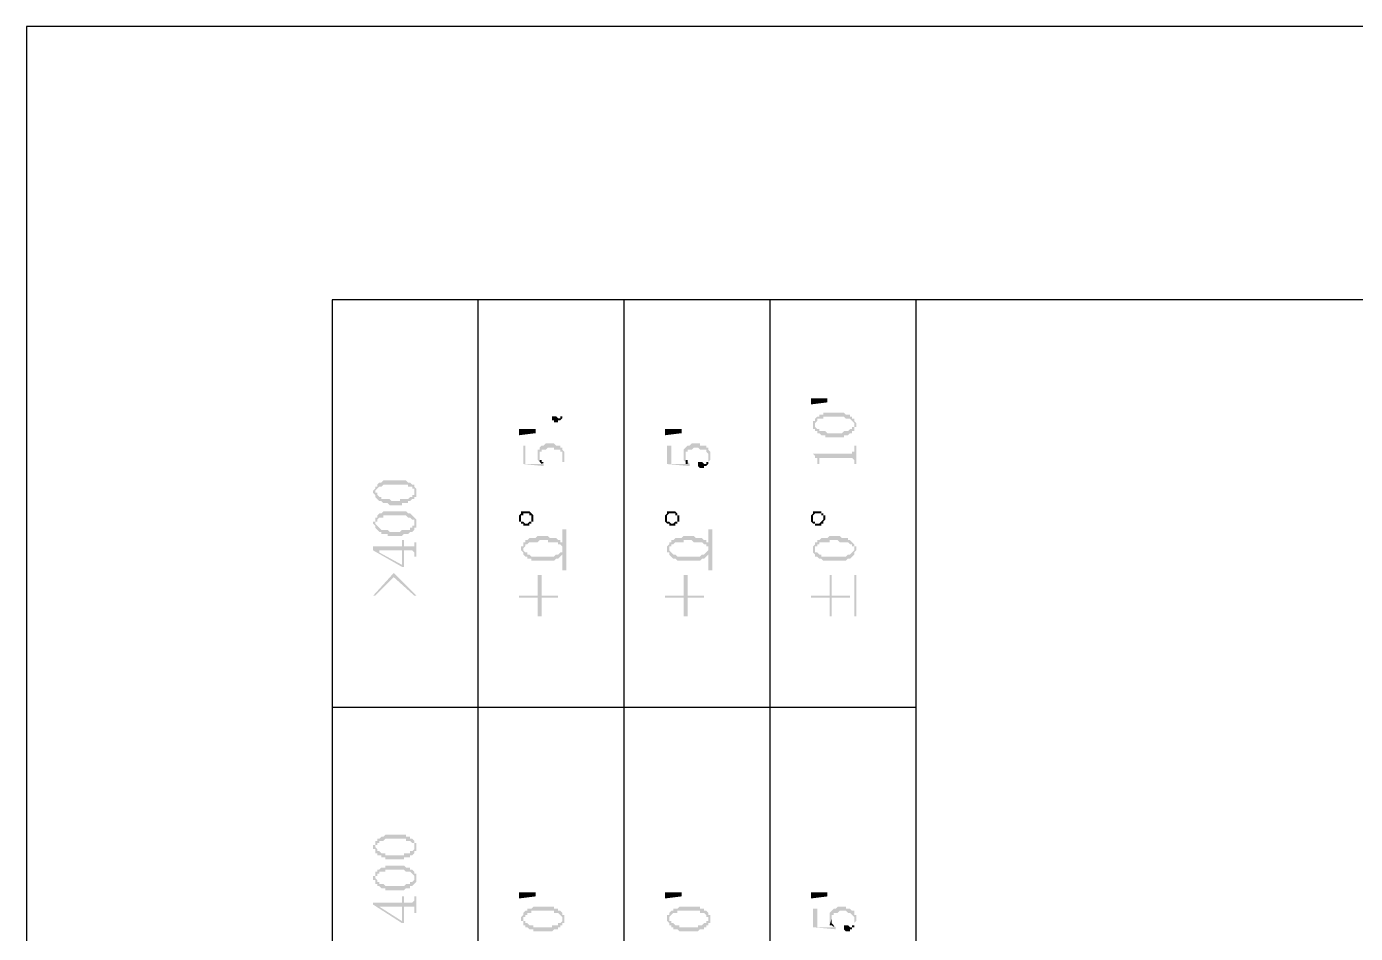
# Model space of a CAD drawing. Header units: millimetres. Extents: x 1448 to 2566, y 1057 to 1416.
# Drawn here: x 2146.13 to 2175.3, y 1395.66 to 1415.56 of the extents above; entities that cross this region are included whole.
import ezdxf

# ---------------------------------------------------------------- set-up
doc = ezdxf.new("R2010")
doc.units = ezdxf.units.MM

msp = doc.modelspace()

# ---------------------------------------------------------------- hatches: boundary and pattern name
at = {"transparency": 33554559}
for points in [[(2163.35026, 1407.40445), (2163.71132, 1407.40445), (2163.71132, 1407.31419), (2163.35026, 1407.26906)], [(2157.66361, 1406.96375), (2157.66361, 1406.91862), (2157.70874, 1406.91862), (2157.70874, 1406.87349), (2157.799, 1406.87349), (2157.799, 1406.91862), (2157.84414, 1406.91862), (2157.88927, 1406.96375), (2157.88927, 1407.14428), (2157.88927, 1407.05402), (2157.88927, 1407.00888), (2157.84414, 1407.00888), (2157.84414, 1406.96375), (2157.799, 1406.96375), (2157.75387, 1407.00888), (2157.66361, 1407.00888)], [(2163.39539, 1406.81773), (2163.39539, 1406.7726), (2163.39539, 1406.72747), (2163.44053, 1406.72747), (2163.44053, 1406.68234), (2163.44053, 1406.81773), (2163.44053, 1406.86287), (2163.44053, 1406.86287), (2163.48566, 1406.908), (2163.48566, 1406.95313), (2163.62105, 1406.95313), (2163.62105, 1406.99826), (2164.07238, 1406.99826), (2164.11751, 1406.95313), (2164.20777, 1406.95313), (2164.2529, 1406.908), (2164.2529, 1406.908), (2164.29804, 1406.86287), (2164.29804, 1406.81773), (2164.29804, 1406.95313), (2164.2529, 1406.95313), (2164.2529, 1406.99826), (2164.20777, 1406.99826), (2164.20777, 1407.04339), (2164.11751, 1407.04339), (2164.07238, 1407.08853), (2163.62105, 1407.08853), (2163.62105, 1407.04339), (2163.53079, 1407.04339), (2163.53079, 1406.99826), (2163.48566, 1406.99826), (2163.44053, 1406.95313), (2163.44053, 1406.908), (2163.39539, 1406.908), (2163.39539, 1406.86287), (2163.39539, 1406.86287)], [(2163.44053, 1406.68234), (2163.48566, 1406.68234), (2163.48566, 1406.63721), (2163.53079, 1406.63721), (2163.57592, 1406.59207), (2163.66619, 1406.59207), (2163.66619, 1406.54694), (2164.07238, 1406.54694), (2164.07238, 1406.59207), (2164.16264, 1406.59207), (2164.20777, 1406.63721), (2164.2529, 1406.63721), (2164.2529, 1406.68234), (2164.29804, 1406.68234), (2164.29804, 1406.72747), (2164.29804, 1406.7726), (2164.34317, 1406.7726), (2164.34317, 1406.81773), (2164.34317, 1406.86287), (2164.34317, 1406.86287), (2164.29804, 1406.908), (2164.29804, 1406.95313), (2164.29804, 1406.81773), (2164.29804, 1406.7726), (2164.2529, 1406.7726), (2164.2529, 1406.72747), (2164.20777, 1406.72747), (2164.16264, 1406.68234), (2164.07238, 1406.68234), (2164.02724, 1406.63721), (2163.71132, 1406.63721), (2163.66619, 1406.68234), (2163.53079, 1406.68234), (2163.53079, 1406.72747), (2163.48566, 1406.72747), (2163.44053, 1406.7726), (2163.44053, 1406.81773), (2163.44053, 1406.81773)], [(2156.94149, 1406.72747), (2157.30255, 1406.72747), (2157.30255, 1406.63721), (2156.94149, 1406.59207)], [(2160.14588, 1406.72747), (2160.50693, 1406.72747), (2160.50693, 1406.63721), (2160.14588, 1406.59207)], [(2157.03176, 1406.36641), (2157.03176, 1405.96022), (2157.48308, 1405.91509), (2157.48308, 1405.96022), (2157.48308, 1406.00535), (2157.43795, 1405.96022), (2157.07689, 1405.96022), (2157.07689, 1406.36641)], [(2157.34768, 1406.18588), (2157.34768, 1406.09562), (2157.34768, 1406.05049), (2157.34768, 1406.05049), (2157.39281, 1406.00535), (2157.39281, 1406.14075), (2157.39281, 1406.23102), (2157.43795, 1406.23102), (2157.43795, 1406.27615), (2157.52821, 1406.27615), (2157.57334, 1406.32128), (2157.70874, 1406.32128), (2157.70874, 1406.27615), (2157.84414, 1406.27615), (2157.84414, 1406.23102), (2157.88927, 1406.23102), (2157.88927, 1406.18588), (2157.88927, 1406.14075), (2157.88927, 1406.00535), (2157.9344, 1406.00535), (2157.9344, 1406.05049), (2157.9344, 1406.14075), (2157.9344, 1406.18588), (2157.9344, 1406.23102), (2157.88927, 1406.27615), (2157.88927, 1406.32128), (2157.84414, 1406.32128), (2157.84414, 1406.36641), (2157.75387, 1406.36641), (2157.70874, 1406.41154), (2157.52821, 1406.41154), (2157.48308, 1406.36641), (2157.43795, 1406.36641), (2157.39281, 1406.32128), (2157.39281, 1406.27615), (2157.34768, 1406.27615), (2157.34768, 1406.23102)], [(2160.19101, 1406.36641), (2160.19101, 1405.96022), (2160.68746, 1405.91509), (2160.68746, 1405.96022), (2160.68746, 1405.96022), (2160.64233, 1406.00535), (2160.64233, 1405.96022), (2160.28127, 1405.96022), (2160.28127, 1406.36641)], [(2160.55207, 1406.18588), (2160.55207, 1406.09562), (2160.55207, 1406.05049), (2160.55207, 1406.05049), (2160.5972, 1406.00535), (2160.5972, 1406.14075), (2160.5972, 1406.23102), (2160.64233, 1406.23102), (2160.64233, 1406.27615), (2160.7326, 1406.27615), (2160.77773, 1406.32128), (2160.86799, 1406.32128), (2160.91312, 1406.27615), (2161.04852, 1406.27615), (2161.04852, 1406.23102), (2161.04852, 1406.23102), (2161.09365, 1406.18588), (2161.09365, 1406.14075), (2161.09365, 1406.00535), (2161.09365, 1406.00535), (2161.13878, 1406.05049), (2161.13878, 1406.14075), (2161.13878, 1406.18588), (2161.13878, 1406.23102), (2161.09365, 1406.27615), (2161.09365, 1406.32128), (2161.04852, 1406.32128), (2161.04852, 1406.36641), (2160.91312, 1406.36641), (2160.91312, 1406.41154), (2160.7326, 1406.41154), (2160.68746, 1406.36641), (2160.64233, 1406.36641), (2160.5972, 1406.32128), (2160.5972, 1406.32128), (2160.55207, 1406.27615), (2160.55207, 1406.23102)], [(2163.39539, 1406.18588), (2163.39539, 1406.18588), (2163.44053, 1406.14075), (2163.44053, 1406.09562), (2163.48566, 1406.09562), (2163.48566, 1406.05049), (2163.48566, 1405.96022), (2163.53079, 1405.96022), (2163.53079, 1406.05049), (2163.53079, 1406.09562), (2164.2529, 1406.09562), (2164.29804, 1406.05049), (2164.29804, 1405.96022), (2164.34317, 1405.96022), (2164.34317, 1406.36641), (2164.29804, 1406.36641), (2164.29804, 1406.27615), (2164.29804, 1406.23102), (2164.2529, 1406.23102), (2164.2529, 1406.18588), (2164.20777, 1406.18588)], [(2157.39281, 1406.00535), (2157.39281, 1406.00535), (2157.43795, 1405.96022), (2157.43795, 1405.96022), (2157.48308, 1406.00535), (2157.43795, 1406.00535), (2157.43795, 1406.05049), (2157.39281, 1406.05049), (2157.39281, 1406.09562), (2157.39281, 1406.14075)], [(2160.5972, 1406.00535), (2160.5972, 1405.96022), (2160.64233, 1405.96022), (2160.64233, 1406.00535), (2160.64233, 1406.05049), (2160.5972, 1406.05049), (2160.5972, 1406.09562), (2160.5972, 1406.14075)], [(2160.86799, 1405.96022), (2160.86799, 1405.91509), (2160.86799, 1405.91509), (2160.91312, 1405.86996), (2161.00339, 1405.86996), (2161.00339, 1405.91509), (2161.04852, 1405.91509), (2161.09365, 1405.96022), (2161.09365, 1406.14075), (2161.09365, 1406.05049), (2161.09365, 1406.00535), (2161.04852, 1406.00535), (2161.04852, 1405.96022), (2161.00339, 1405.96022), (2160.95826, 1406.00535), (2160.86799, 1406.00535)], [(2153.73711, 1405.32837), (2153.73711, 1405.32837), (2153.78224, 1405.28324), (2153.78224, 1405.23811), (2153.78224, 1405.3735), (2153.78224, 1405.3735), (2153.82737, 1405.41864), (2153.82737, 1405.41864), (2153.87251, 1405.46377), (2153.91764, 1405.46377), (2153.96277, 1405.5089), (2154.50436, 1405.5089), (2154.50436, 1405.46377), (2154.59462, 1405.46377), (2154.59462, 1405.41864), (2154.63975, 1405.41864), (2154.63975, 1405.3735), (2154.63975, 1405.32837), (2154.63975, 1405.5089), (2154.59462, 1405.5089), (2154.54949, 1405.55403), (2154.50436, 1405.55403), (2154.45922, 1405.59917), (2153.96277, 1405.59917), (2153.91764, 1405.55403), (2153.87251, 1405.55403), (2153.82737, 1405.5089), (2153.82737, 1405.46377), (2153.78224, 1405.46377), (2153.78224, 1405.41864), (2153.78224, 1405.41864), (2153.73711, 1405.3735)], [(2153.78224, 1405.23811), (2153.82737, 1405.19298), (2153.82737, 1405.19298), (2153.87251, 1405.14784), (2153.91764, 1405.14784), (2153.96277, 1405.10271), (2154.05303, 1405.10271), (2154.09817, 1405.05758), (2154.36896, 1405.05758), (2154.36896, 1405.10271), (2154.50436, 1405.10271), (2154.50436, 1405.14784), (2154.54949, 1405.14784), (2154.59462, 1405.19298), (2154.63975, 1405.19298), (2154.63975, 1405.23811), (2154.68488, 1405.23811), (2154.68488, 1405.28324), (2154.68488, 1405.32837), (2154.68488, 1405.3735), (2154.68488, 1405.41864), (2154.68488, 1405.41864), (2154.63975, 1405.46377), (2154.63975, 1405.32837), (2154.63975, 1405.28324), (2154.59462, 1405.28324), (2154.59462, 1405.23811), (2154.54949, 1405.23811), (2154.50436, 1405.19298), (2154.32383, 1405.19298), (2154.32383, 1405.14784), (2154.1433, 1405.14784), (2154.09817, 1405.19298), (2153.91764, 1405.19298), (2153.91764, 1405.23811), (2153.87251, 1405.23811), (2153.82737, 1405.28324), (2153.82737, 1405.32837), (2153.78224, 1405.32837)], [(2153.73711, 1404.65139), (2153.73711, 1404.65139), (2153.78224, 1404.60626), (2153.78224, 1404.56113), (2153.78224, 1404.65139), (2153.78224, 1404.69652), (2153.82737, 1404.69652), (2153.82737, 1404.74165), (2153.82737, 1404.74165), (2153.87251, 1404.78679), (2153.96277, 1404.78679), (2153.96277, 1404.83192), (2154.45922, 1404.83192), (2154.50436, 1404.78679), (2154.54949, 1404.78679), (2154.59462, 1404.74165), (2154.63975, 1404.74165), (2154.63975, 1404.69652), (2154.63975, 1404.65139), (2154.63975, 1404.78679), (2154.63975, 1404.78679), (2154.59462, 1404.83192), (2154.59462, 1404.83192), (2154.54949, 1404.87705), (2154.50436, 1404.87705), (2154.45922, 1404.92218), (2153.96277, 1404.92218), (2153.91764, 1404.87705), (2153.87251, 1404.87705), (2153.82737, 1404.83192), (2153.82737, 1404.78679), (2153.78224, 1404.78679), (2153.78224, 1404.74165), (2153.78224, 1404.69652), (2153.73711, 1404.69652)], [(2153.78224, 1404.56113), (2153.82737, 1404.51599), (2153.82737, 1404.51599), (2153.87251, 1404.47086), (2153.91764, 1404.47086), (2153.91764, 1404.42573), (2154.05303, 1404.42573), (2154.05303, 1404.3806), (2154.36896, 1404.3806), (2154.41409, 1404.42573), (2154.50436, 1404.42573), (2154.54949, 1404.47086), (2154.59462, 1404.47086), (2154.63975, 1404.51599), (2154.63975, 1404.56113), (2154.68488, 1404.56113), (2154.68488, 1404.60626), (2154.68488, 1404.65139), (2154.68488, 1404.69652), (2154.68488, 1404.74165), (2154.68488, 1404.74165), (2154.63975, 1404.78679), (2154.63975, 1404.65139), (2154.63975, 1404.60626), (2154.59462, 1404.60626), (2154.59462, 1404.56113), (2154.54949, 1404.56113), (2154.54949, 1404.51599), (2154.36896, 1404.51599), (2154.32383, 1404.47086), (2154.09817, 1404.47086), (2154.05303, 1404.51599), (2153.91764, 1404.51599), (2153.87251, 1404.56113), (2153.87251, 1404.56113), (2153.82737, 1404.60626), (2153.82737, 1404.60626), (2153.78224, 1404.65139), (2153.78224, 1404.65139)], [(2156.94149, 1404.78679), (2156.94149, 1404.74165), (2156.94149, 1404.69652), (2156.98662, 1404.69652), (2156.98662, 1404.65139), (2156.98662, 1404.78679), (2156.98662, 1404.83192), (2157.03176, 1404.83192), (2157.03176, 1404.87705), (2157.16715, 1404.87705), (2157.16715, 1404.83192), (2157.21229, 1404.83192), (2157.21229, 1404.65139), (2157.21229, 1404.69652), (2157.25742, 1404.69652), (2157.25742, 1404.74165), (2157.25742, 1404.78679), (2157.25742, 1404.83192), (2157.25742, 1404.83192), (2157.21229, 1404.87705), (2157.21229, 1404.87705), (2157.16715, 1404.92218), (2156.98662, 1404.92218), (2156.98662, 1404.87705), (2156.98662, 1404.87705), (2156.94149, 1404.83192), (2156.94149, 1404.83192)], [(2156.98662, 1404.65139), (2157.03176, 1404.65139), (2157.03176, 1404.60626), (2157.16715, 1404.60626), (2157.16715, 1404.65139), (2157.21229, 1404.65139), (2157.21229, 1404.78679), (2157.21229, 1404.74165), (2157.21229, 1404.69652), (2157.16715, 1404.69652), (2157.12202, 1404.65139), (2157.07689, 1404.65139), (2157.03176, 1404.69652), (2156.98662, 1404.69652), (2156.98662, 1404.78679), (2156.98662, 1404.78679)], [(2160.14588, 1404.78679), (2160.14588, 1404.74165), (2160.14588, 1404.69652), (2160.14588, 1404.69652), (2160.19101, 1404.65139), (2160.19101, 1404.78679), (2160.19101, 1404.83192), (2160.19101, 1404.83192), (2160.23614, 1404.87705), (2160.37154, 1404.87705), (2160.37154, 1404.83192), (2160.41667, 1404.83192), (2160.41667, 1404.65139), (2160.41667, 1404.69652), (2160.4618, 1404.69652), (2160.4618, 1404.74165), (2160.4618, 1404.78679), (2160.4618, 1404.83192), (2160.41667, 1404.83192), (2160.41667, 1404.87705), (2160.41667, 1404.87705), (2160.37154, 1404.92218), (2160.19101, 1404.92218), (2160.19101, 1404.87705), (2160.19101, 1404.87705), (2160.14588, 1404.83192), (2160.14588, 1404.83192)], [(2160.19101, 1404.65139), (2160.23614, 1404.65139), (2160.23614, 1404.60626), (2160.37154, 1404.60626), (2160.37154, 1404.65139), (2160.41667, 1404.65139), (2160.41667, 1404.78679), (2160.41667, 1404.74165), (2160.41667, 1404.69652), (2160.37154, 1404.69652), (2160.32641, 1404.65139), (2160.28127, 1404.65139), (2160.23614, 1404.69652), (2160.19101, 1404.69652), (2160.19101, 1404.78679), (2160.19101, 1404.78679)], [(2163.35026, 1404.78679), (2163.35026, 1404.74165), (2163.35026, 1404.69652), (2163.35026, 1404.69652), (2163.39539, 1404.65139), (2163.39539, 1404.78679), (2163.39539, 1404.83192), (2163.39539, 1404.83192), (2163.44053, 1404.87705), (2163.57592, 1404.87705), (2163.57592, 1404.83192), (2163.62105, 1404.83192), (2163.62105, 1404.65139), (2163.62105, 1404.69652), (2163.62105, 1404.69652), (2163.66619, 1404.74165), (2163.66619, 1404.78679), (2163.66619, 1404.83192), (2163.62105, 1404.83192), (2163.62105, 1404.87705), (2163.57592, 1404.87705), (2163.57592, 1404.92218), (2163.39539, 1404.92218), (2163.39539, 1404.87705), (2163.39539, 1404.87705), (2163.35026, 1404.83192), (2163.35026, 1404.83192)], [(2163.39539, 1404.65139), (2163.44053, 1404.65139), (2163.44053, 1404.60626), (2163.57592, 1404.60626), (2163.57592, 1404.65139), (2163.62105, 1404.65139), (2163.62105, 1404.78679), (2163.62105, 1404.74165), (2163.62105, 1404.74165), (2163.57592, 1404.69652), (2163.57592, 1404.69652), (2163.53079, 1404.65139), (2163.44053, 1404.65139), (2163.44053, 1404.69652), (2163.39539, 1404.69652), (2163.39539, 1404.78679), (2163.39539, 1404.78679)], [(2157.97953, 1403.62397), (2157.97953, 1404.52661), (2157.88927, 1404.52661), (2157.88927, 1403.62397)], [(2161.18392, 1403.62397), (2161.18392, 1404.52661), (2161.09365, 1404.52661), (2161.09365, 1403.62397)], [(2153.73711, 1404.15494), (2153.73711, 1404.06467), (2154.36896, 1403.70361), (2154.41409, 1403.70361), (2154.41409, 1404.06467), (2154.59462, 1404.06467), (2154.63975, 1404.01954), (2154.63975, 1403.92927), (2154.68488, 1403.92927), (2154.68488, 1404.2452), (2154.63975, 1404.2452), (2154.63975, 1404.20007), (2154.63975, 1404.15494), (2154.41409, 1404.15494), (2154.41409, 1404.29033), (2154.36896, 1404.29033), (2154.36896, 1403.74875), (2153.87251, 1404.01954), (2153.87251, 1404.06467)], [(2156.98662, 1404.1098), (2156.98662, 1404.06467), (2156.98662, 1404.06467), (2157.03176, 1404.01954), (2157.03176, 1403.97441), (2157.03176, 1404.1098), (2157.03176, 1404.1098), (2157.07689, 1404.15494), (2157.07689, 1404.20007), (2157.12202, 1404.20007), (2157.16715, 1404.2452), (2157.34768, 1404.2452), (2157.39281, 1404.29033), (2157.57334, 1404.29033), (2157.57334, 1404.2452), (2157.799, 1404.2452), (2157.799, 1404.20007), (2157.84414, 1404.20007), (2157.88927, 1404.15494), (2157.88927, 1404.1098), (2157.88927, 1404.2452), (2157.84414, 1404.2452), (2157.84414, 1404.29033), (2157.799, 1404.29033), (2157.75387, 1404.33546), (2157.61848, 1404.33546), (2157.57334, 1404.3806), (2157.34768, 1404.3806), (2157.30255, 1404.33546), (2157.16715, 1404.33546), (2157.12202, 1404.29033), (2157.07689, 1404.29033), (2157.07689, 1404.2452), (2157.03176, 1404.2452), (2157.03176, 1404.20007), (2157.03176, 1404.15494), (2156.98662, 1404.15494)], [(2157.03176, 1403.97441), (2157.07689, 1403.92927), (2157.12202, 1403.92927), (2157.12202, 1403.88414), (2157.21229, 1403.88414), (2157.21229, 1403.83901), (2157.70874, 1403.83901), (2157.75387, 1403.88414), (2157.799, 1403.88414), (2157.84414, 1403.92927), (2157.84414, 1403.92927), (2157.88927, 1403.97441), (2157.88927, 1404.01954), (2157.9344, 1404.01954), (2157.9344, 1404.06467), (2157.9344, 1404.1098), (2157.9344, 1404.15494), (2157.9344, 1404.15494), (2157.88927, 1404.20007), (2157.88927, 1404.06467), (2157.88927, 1404.01954), (2157.84414, 1404.01954), (2157.799, 1403.97441), (2157.75387, 1403.97441), (2157.70874, 1403.92927), (2157.21229, 1403.92927), (2157.16715, 1403.97441), (2157.12202, 1403.97441), (2157.12202, 1404.01954), (2157.07689, 1404.01954), (2157.03176, 1404.06467), (2157.03176, 1404.1098)], [(2160.19101, 1404.1098), (2160.19101, 1404.06467), (2160.19101, 1404.01954), (2160.23614, 1404.01954), (2160.23614, 1403.97441), (2160.23614, 1404.1098), (2160.23614, 1404.15494), (2160.28127, 1404.15494), (2160.28127, 1404.20007), (2160.32641, 1404.20007), (2160.37154, 1404.2452), (2160.55207, 1404.2452), (2160.55207, 1404.29033), (2160.7326, 1404.29033), (2160.77773, 1404.2452), (2160.95826, 1404.2452), (2161.00339, 1404.20007), (2161.04852, 1404.20007), (2161.04852, 1404.15494), (2161.09365, 1404.15494), (2161.09365, 1404.1098), (2161.09365, 1404.2452), (2161.04852, 1404.2452), (2161.04852, 1404.29033), (2161.00339, 1404.29033), (2160.95826, 1404.33546), (2160.82286, 1404.33546), (2160.77773, 1404.3806), (2160.55207, 1404.3806), (2160.50693, 1404.33546), (2160.37154, 1404.33546), (2160.32641, 1404.29033), (2160.28127, 1404.29033), (2160.28127, 1404.2452), (2160.23614, 1404.2452), (2160.23614, 1404.20007), (2160.23614, 1404.20007), (2160.19101, 1404.15494)], [(2160.23614, 1403.97441), (2160.28127, 1403.92927), (2160.28127, 1403.92927), (2160.32641, 1403.88414), (2160.37154, 1403.88414), (2160.41667, 1403.83901), (2160.91312, 1403.83901), (2160.95826, 1403.88414), (2161.00339, 1403.88414), (2161.04852, 1403.92927), (2161.04852, 1403.92927), (2161.09365, 1403.97441), (2161.09365, 1404.01954), (2161.13878, 1404.01954), (2161.13878, 1404.06467), (2161.13878, 1404.1098), (2161.13878, 1404.15494), (2161.13878, 1404.15494), (2161.09365, 1404.20007), (2161.09365, 1404.06467), (2161.09365, 1404.06467), (2161.04852, 1404.01954), (2161.04852, 1404.01954), (2161.00339, 1403.97441), (2160.95826, 1403.97441), (2160.91312, 1403.92927), (2160.41667, 1403.92927), (2160.37154, 1403.97441), (2160.32641, 1403.97441), (2160.28127, 1404.01954), (2160.28127, 1404.01954), (2160.23614, 1404.06467), (2160.23614, 1404.1098)], [(2163.39539, 1404.1098), (2163.39539, 1404.06467), (2163.39539, 1404.01954), (2163.39539, 1404.01954), (2163.44053, 1403.97441), (2163.44053, 1404.1098), (2163.44053, 1404.15494), (2163.48566, 1404.15494), (2163.48566, 1404.20007), (2163.53079, 1404.20007), (2163.53079, 1404.2452), (2163.75645, 1404.2452), (2163.75645, 1404.29033), (2163.93698, 1404.29033), (2163.98211, 1404.2452), (2164.16264, 1404.2452), (2164.20777, 1404.20007), (2164.2529, 1404.20007), (2164.2529, 1404.15494), (2164.29804, 1404.15494), (2164.29804, 1404.1098), (2164.29804, 1404.20007), (2164.2529, 1404.2452), (2164.2529, 1404.2452), (2164.20777, 1404.29033), (2164.16264, 1404.29033), (2164.16264, 1404.33546), (2164.02724, 1404.33546), (2163.98211, 1404.3806), (2163.75645, 1404.3806), (2163.71132, 1404.33546), (2163.57592, 1404.33546), (2163.53079, 1404.29033), (2163.48566, 1404.29033), (2163.48566, 1404.2452), (2163.44053, 1404.2452), (2163.44053, 1404.20007), (2163.44053, 1404.20007), (2163.39539, 1404.15494)], [(2163.44053, 1403.97441), (2163.44053, 1403.92927), (2163.48566, 1403.92927), (2163.53079, 1403.88414), (2163.57592, 1403.88414), (2163.62105, 1403.83901), (2164.11751, 1403.83901), (2164.16264, 1403.88414), (2164.20777, 1403.88414), (2164.2529, 1403.92927), (2164.2529, 1403.92927), (2164.29804, 1403.97441), (2164.29804, 1404.01954), (2164.29804, 1404.01954), (2164.34317, 1404.06467), (2164.34317, 1404.1098), (2164.34317, 1404.15494), (2164.29804, 1404.15494), (2164.29804, 1404.20007), (2164.29804, 1404.06467), (2164.29804, 1404.06467), (2164.2529, 1404.01954), (2164.2529, 1404.01954), (2164.20777, 1403.97441), (2164.16264, 1403.97441), (2164.11751, 1403.92927), (2163.57592, 1403.92927), (2163.57592, 1403.97441), (2163.53079, 1403.97441), (2163.48566, 1404.01954), (2163.44053, 1404.01954), (2163.44053, 1404.06467), (2163.44053, 1404.1098)], [(2153.73711, 1404.15494), (2153.87251, 1404.06467), (2154.36896, 1404.06467), (2154.36896, 1403.74875), (2154.36896, 1404.15494)], [(2153.73711, 1403.07176), (2153.78224, 1403.07176), (2154.18843, 1403.47795), (2154.63975, 1403.07176), (2154.68488, 1403.07176), (2154.18843, 1403.56822)], [(2156.94149, 1403.07176), (2156.94149, 1403.02663), (2157.34768, 1403.02663), (2157.34768, 1402.62044), (2157.43795, 1402.62044), (2157.43795, 1403.02663), (2157.799, 1403.02663), (2157.799, 1403.07176), (2157.43795, 1403.07176), (2157.43795, 1403.52309), (2157.34768, 1403.52309), (2157.34768, 1403.07176)], [(2160.14588, 1403.07176), (2160.14588, 1403.02663), (2160.55207, 1403.02663), (2160.55207, 1402.62044), (2160.64233, 1402.62044), (2160.64233, 1403.02663), (2161.00339, 1403.02663), (2161.00339, 1403.07176), (2160.64233, 1403.07176), (2160.64233, 1403.52309), (2160.55207, 1403.52309), (2160.55207, 1403.07176)], [(2163.35026, 1403.07176), (2163.35026, 1403.02663), (2163.75645, 1403.02663), (2163.75645, 1402.62044), (2163.80158, 1402.62044), (2163.80158, 1403.02663), (2164.20777, 1403.02663), (2164.20777, 1403.07176), (2163.80158, 1403.07176), (2163.80158, 1403.52309), (2163.75645, 1403.52309), (2163.75645, 1403.07176)], [(2164.34317, 1402.62044), (2164.34317, 1403.52309), (2164.29804, 1403.52309), (2164.29804, 1402.62044)], [(2153.73711, 1397.55423), (2153.73711, 1397.5091), (2153.78224, 1397.5091), (2153.78224, 1397.46397), (2153.78224, 1397.41883), (2153.78224, 1397.55423), (2153.78224, 1397.59936), (2153.82737, 1397.59936), (2153.82737, 1397.6445), (2153.87251, 1397.6445), (2153.87251, 1397.68963), (2153.96277, 1397.68963), (2154.0079, 1397.73476), (2154.45922, 1397.73476), (2154.45922, 1397.68963), (2154.54949, 1397.68963), (2154.59462, 1397.6445), (2154.63975, 1397.6445), (2154.63975, 1397.59936), (2154.63975, 1397.55423), (2154.63975, 1397.68963), (2154.63975, 1397.68963), (2154.59462, 1397.73476), (2154.54949, 1397.73476), (2154.54949, 1397.77989), (2154.45922, 1397.77989), (2154.45922, 1397.82502), (2154.0079, 1397.82502), (2153.96277, 1397.77989), (2153.91764, 1397.77989), (2153.87251, 1397.73476), (2153.82737, 1397.73476), (2153.82737, 1397.68963), (2153.78224, 1397.68963), (2153.78224, 1397.6445), (2153.78224, 1397.59936), (2153.73711, 1397.59936)], [(2153.78224, 1397.41883), (2153.82737, 1397.41883), (2153.82737, 1397.3737), (2153.91764, 1397.3737), (2153.91764, 1397.32857), (2154.0079, 1397.32857), (2154.0079, 1397.28344), (2154.41409, 1397.28344), (2154.41409, 1397.32857), (2154.54949, 1397.32857), (2154.54949, 1397.3737), (2154.59462, 1397.3737), (2154.63975, 1397.41883), (2154.63975, 1397.46397), (2154.68488, 1397.46397), (2154.68488, 1397.5091), (2154.68488, 1397.55423), (2154.68488, 1397.59936), (2154.68488, 1397.6445), (2154.63975, 1397.6445), (2154.63975, 1397.68963), (2154.63975, 1397.55423), (2154.63975, 1397.5091), (2154.63975, 1397.5091), (2154.59462, 1397.46397), (2154.54949, 1397.46397), (2154.54949, 1397.41883), (2154.41409, 1397.41883), (2154.41409, 1397.3737), (2154.0079, 1397.3737), (2154.0079, 1397.41883), (2153.91764, 1397.41883), (2153.87251, 1397.46397), (2153.82737, 1397.46397), (2153.82737, 1397.5091), (2153.82737, 1397.5091), (2153.78224, 1397.55423), (2153.78224, 1397.55423)], [(2153.73711, 1396.87725), (2153.73711, 1396.83212), (2153.78224, 1396.83212), (2153.78224, 1396.78698), (2153.78224, 1396.74185), (2153.78224, 1396.87725), (2153.78224, 1396.92238), (2153.82737, 1396.92238), (2153.82737, 1396.96751), (2153.87251, 1396.96751), (2153.87251, 1397.01264), (2154.0079, 1397.01264), (2154.0079, 1397.05778), (2154.41409, 1397.05778), (2154.45922, 1397.01264), (2154.54949, 1397.01264), (2154.59462, 1396.96751), (2154.59462, 1396.96751), (2154.63975, 1396.92238), (2154.63975, 1396.87725), (2154.63975, 1397.01264), (2154.63975, 1397.01264), (2154.59462, 1397.05778), (2154.54949, 1397.05778), (2154.54949, 1397.10291), (2154.45922, 1397.10291), (2154.41409, 1397.14804), (2154.0079, 1397.14804), (2154.0079, 1397.10291), (2153.91764, 1397.10291), (2153.87251, 1397.05778), (2153.82737, 1397.05778), (2153.82737, 1397.01264), (2153.78224, 1397.01264), (2153.78224, 1396.96751), (2153.78224, 1396.92238), (2153.73711, 1396.92238)], [(2153.78224, 1396.74185), (2153.82737, 1396.74185), (2153.82737, 1396.69672), (2153.87251, 1396.69672), (2153.91764, 1396.65159), (2154.0079, 1396.65159), (2154.0079, 1396.60646), (2154.41409, 1396.60646), (2154.45922, 1396.65159), (2154.54949, 1396.65159), (2154.54949, 1396.69672), (2154.59462, 1396.69672), (2154.63975, 1396.74185), (2154.63975, 1396.74185), (2154.68488, 1396.78698), (2154.68488, 1396.83212), (2154.68488, 1396.87725), (2154.68488, 1396.92238), (2154.68488, 1396.96751), (2154.63975, 1396.96751), (2154.63975, 1397.01264), (2154.63975, 1396.87725), (2154.63975, 1396.83212), (2154.63975, 1396.83212), (2154.59462, 1396.78698), (2154.54949, 1396.78698), (2154.54949, 1396.74185), (2154.45922, 1396.74185), (2154.41409, 1396.69672), (2154.0079, 1396.69672), (2153.96277, 1396.74185), (2153.87251, 1396.74185), (2153.87251, 1396.78698), (2153.82737, 1396.78698), (2153.82737, 1396.83212), (2153.82737, 1396.83212), (2153.78224, 1396.87725), (2153.78224, 1396.87725)], [(2153.73711, 1396.33566), (2153.73711, 1396.29053), (2154.36896, 1395.88434), (2154.41409, 1395.88434), (2154.41409, 1396.2454), (2154.63975, 1396.2454), (2154.63975, 1396.20027), (2154.63975, 1396.11), (2154.68488, 1396.11), (2154.68488, 1396.47106), (2154.63975, 1396.47106), (2154.63975, 1396.42593), (2154.63975, 1396.38079), (2154.63975, 1396.38079), (2154.59462, 1396.33566), (2154.41409, 1396.33566), (2154.41409, 1396.47106), (2154.36896, 1396.47106), (2154.36896, 1395.92947), (2153.87251, 1396.2454), (2153.87251, 1396.2454)], [(2153.73711, 1396.33566), (2153.87251, 1396.2454), (2154.36896, 1396.2454), (2154.36896, 1395.92947), (2154.36896, 1396.33566)], [(2156.94149, 1396.56132), (2157.30255, 1396.56132), (2157.30255, 1396.47106), (2156.94149, 1396.42593)], [(2160.14588, 1396.56132), (2160.50693, 1396.56132), (2160.50693, 1396.47106), (2160.14588, 1396.42593)], [(2163.35026, 1396.56132), (2163.71132, 1396.56132), (2163.71132, 1396.47106), (2163.35026, 1396.42593)], [(2156.98662, 1395.9746), (2156.98662, 1395.92947), (2157.03176, 1395.92947), (2157.03176, 1395.88434), (2157.03176, 1395.83921), (2157.03176, 1395.9746), (2157.03176, 1396.01974), (2157.07689, 1396.01974), (2157.07689, 1396.06487), (2157.12202, 1396.06487), (2157.12202, 1396.11), (2157.21229, 1396.11), (2157.21229, 1396.15513), (2157.70874, 1396.15513), (2157.70874, 1396.11), (2157.799, 1396.11), (2157.84414, 1396.06487), (2157.84414, 1396.06487), (2157.88927, 1396.01974), (2157.88927, 1395.9746), (2157.88927, 1396.11), (2157.88927, 1396.11), (2157.84414, 1396.15513), (2157.799, 1396.15513), (2157.799, 1396.20027), (2157.70874, 1396.20027), (2157.70874, 1396.2454), (2157.25742, 1396.2454), (2157.21229, 1396.20027), (2157.12202, 1396.20027), (2157.12202, 1396.15513), (2157.07689, 1396.15513), (2157.03176, 1396.11), (2157.03176, 1396.06487), (2157.03176, 1396.06487), (2156.98662, 1396.01974), (2156.98662, 1396.01974)], [(2157.03176, 1395.83921), (2157.07689, 1395.83921), (2157.07689, 1395.79408), (2157.12202, 1395.79408), (2157.16715, 1395.74894), (2157.25742, 1395.74894), (2157.25742, 1395.70381), (2157.66361, 1395.70381), (2157.70874, 1395.74894), (2157.799, 1395.74894), (2157.799, 1395.79408), (2157.84414, 1395.79408), (2157.84414, 1395.83921), (2157.88927, 1395.83921), (2157.88927, 1395.88434), (2157.9344, 1395.88434), (2157.9344, 1395.9746), (2157.9344, 1396.01974), (2157.9344, 1396.06487), (2157.88927, 1396.06487), (2157.88927, 1396.11), (2157.88927, 1395.9746), (2157.88927, 1395.92947), (2157.88927, 1395.92947), (2157.84414, 1395.88434), (2157.799, 1395.88434), (2157.799, 1395.83921), (2157.66361, 1395.83921), (2157.66361, 1395.79408), (2157.25742, 1395.79408), (2157.25742, 1395.83921), (2157.16715, 1395.83921), (2157.12202, 1395.88434), (2157.07689, 1395.88434), (2157.07689, 1395.92947), (2157.03176, 1395.92947), (2157.03176, 1395.9746), (2157.03176, 1395.9746)], [(2160.19101, 1395.9746), (2160.19101, 1395.92947), (2160.19101, 1395.92947), (2160.23614, 1395.88434), (2160.23614, 1395.83921), (2160.23614, 1395.9746), (2160.23614, 1396.01974), (2160.23614, 1396.01974), (2160.28127, 1396.06487), (2160.28127, 1396.06487), (2160.32641, 1396.11), (2160.41667, 1396.11), (2160.41667, 1396.15513), (2160.91312, 1396.15513), (2160.91312, 1396.11), (2161.00339, 1396.11), (2161.04852, 1396.06487), (2161.04852, 1396.01974), (2161.09365, 1396.01974), (2161.09365, 1395.9746), (2161.09365, 1396.11), (2161.09365, 1396.11), (2161.04852, 1396.15513), (2161.00339, 1396.15513), (2161.00339, 1396.20027), (2160.91312, 1396.20027), (2160.91312, 1396.2454), (2160.4618, 1396.2454), (2160.41667, 1396.20027), (2160.32641, 1396.20027), (2160.32641, 1396.15513), (2160.28127, 1396.15513), (2160.23614, 1396.11), (2160.23614, 1396.06487), (2160.19101, 1396.06487), (2160.19101, 1396.01974), (2160.19101, 1396.01974)], [(2160.23614, 1395.83921), (2160.28127, 1395.83921), (2160.28127, 1395.79408), (2160.32641, 1395.79408), (2160.32641, 1395.74894), (2160.41667, 1395.74894), (2160.4618, 1395.70381), (2160.86799, 1395.70381), (2160.91312, 1395.74894), (2161.00339, 1395.74894), (2161.00339, 1395.79408), (2161.04852, 1395.79408), (2161.04852, 1395.83921), (2161.09365, 1395.83921), (2161.09365, 1395.88434), (2161.13878, 1395.88434), (2161.13878, 1395.9746), (2161.13878, 1396.01974), (2161.13878, 1396.06487), (2161.09365, 1396.06487), (2161.09365, 1396.11), (2161.09365, 1395.9746), (2161.09365, 1395.92947), (2161.04852, 1395.92947), (2161.04852, 1395.88434), (2161.00339, 1395.88434), (2160.95826, 1395.83921), (2160.86799, 1395.83921), (2160.86799, 1395.79408), (2160.4618, 1395.79408), (2160.4618, 1395.83921), (2160.37154, 1395.83921), (2160.32641, 1395.88434), (2160.28127, 1395.88434), (2160.28127, 1395.92947), (2160.23614, 1395.92947), (2160.23614, 1395.9746), (2160.23614, 1395.9746)], [(2163.39539, 1396.20027), (2163.39539, 1395.79408), (2163.89185, 1395.74894), (2163.89185, 1395.79408), (2163.89185, 1395.79408), (2163.84672, 1395.83921), (2163.84672, 1395.79408), (2163.48566, 1395.79408), (2163.48566, 1396.20027)], [(2163.75645, 1396.01974), (2163.75645, 1395.9746), (2163.75645, 1395.88434), (2163.75645, 1395.83921), (2163.80158, 1395.9746), (2163.80158, 1396.06487), (2163.84672, 1396.06487), (2163.84672, 1396.11), (2163.93698, 1396.11), (2163.98211, 1396.15513), (2164.11751, 1396.15513), (2164.16264, 1396.11), (2164.20777, 1396.11), (2164.2529, 1396.06487), (2164.2529, 1396.06487), (2164.29804, 1396.01974), (2164.29804, 1395.9746), (2164.29804, 1395.83921), (2164.29804, 1395.88434), (2164.34317, 1395.92947), (2164.34317, 1395.9746), (2164.34317, 1396.06487), (2164.29804, 1396.06487), (2164.29804, 1396.11), (2164.29804, 1396.15513), (2164.2529, 1396.15513), (2164.20777, 1396.20027), (2164.11751, 1396.20027), (2164.11751, 1396.2454), (2163.93698, 1396.2454), (2163.89185, 1396.20027), (2163.84672, 1396.20027), (2163.80158, 1396.15513), (2163.80158, 1396.15513), (2163.75645, 1396.11), (2163.75645, 1396.06487)], [(2163.75645, 1395.83921), (2163.80158, 1395.83921), (2163.84672, 1395.79408), (2163.84672, 1395.83921), (2163.84672, 1395.83921), (2163.80158, 1395.88434), (2163.80158, 1395.92947), (2163.80158, 1395.9746)], [(2164.07238, 1395.79408), (2164.07238, 1395.74894), (2164.07238, 1395.74894), (2164.11751, 1395.70381), (2164.20777, 1395.70381), (2164.20777, 1395.74894), (2164.2529, 1395.74894), (2164.2529, 1395.79408), (2164.29804, 1395.79408), (2164.29804, 1395.9746), (2164.29804, 1395.92947), (2164.29804, 1395.83921), (2164.2529, 1395.83921), (2164.2529, 1395.79408), (2164.20777, 1395.79408), (2164.16264, 1395.83921), (2164.07238, 1395.83921)]]:
    msp.add_hatch(color=256, dxfattribs=at).paths.add_polyline_path(points)

# ---------------------------------------------------------------- linework, layer by layer
for p, q in [((2562.08988, 1409.56132), (2152.83439, 1409.56132)), ((2152.83439, 1409.56132), (2152.83439, 1122.82038))]:
    msp.add_line(p, q)
msp.add_lwpolyline([(2566.12792, 1118.56132), (2566.12792, 1415.56132), (2146.12793, 1415.56132), (2146.12793, 1118.56132)], close=True)
for points in [[(2156.03885, 1409.56132), (2156.03885, 1335.64707)], [(2159.24323, 1409.56132), (2159.24323, 1335.64707)], [(2162.44762, 1409.56132), (2162.44762, 1335.64707)], [(2165.652, 1409.56132), (2165.652, 1122.82038)], [(2152.83447, 1400.62322), (2165.652, 1400.62322)]]:
    msp.add_lwpolyline(points)

doc.saveas('drawing.dxf')
